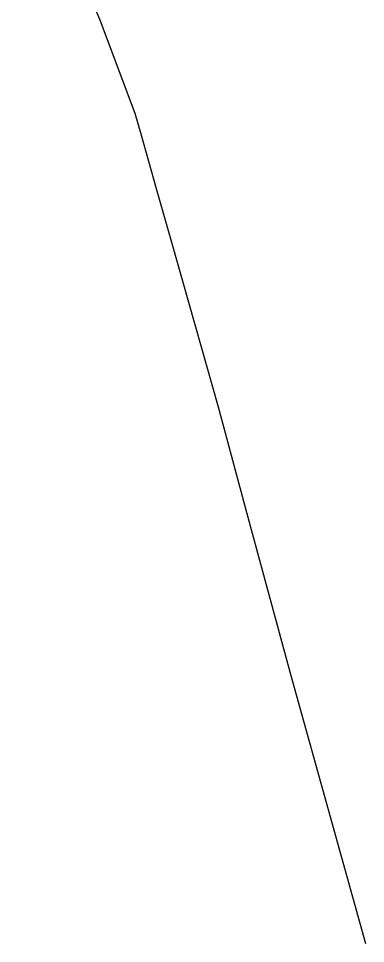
# Model space of a CAD drawing. Extents: x -3657 to 4700, y -7332 to 8131.
# Drawn here: x -2739 to -2551, y -5059 to -4557 of the extents above; entities that cross this region are included whole.
import ezdxf

# ---------------------------------------------------------------- set-up
doc = ezdxf.new("R2010")
doc.units = 0
doc.layers.add('OSM_HIGHWAY_SECONDARY', color=8, linetype='CONTINUOUS')

msp = doc.modelspace()

# ---------------------------------------------------------------- linework, layer by layer
at = {"layer": 'OSM_HIGHWAY_SECONDARY'}
for p, q in [((-2739.421514, -4452.039819), (-2694.97657, -4557.89739)), ((-2694.97657, -4557.89739), (-2676.121599, -4608.06854)), ((-2676.121599, -4608.06854), (-2672.928541, -4619.332587)), ((-2672.928541, -4619.332587), (-2664.524958, -4648.977154)), ((-2664.524958, -4648.977154), (-2656.235141, -4678.2103)), ((-2656.235141, -4678.2103), (-2630.895456, -4767.588782)), ((-2630.895456, -4767.588782), (-2629.060016, -4774.382792)), ((-2629.060016, -4774.382792), (-2615.756871, -4823.553189)), ((-2615.756871, -4823.553189), (-2591.41075, -4913.543243)), ((-2591.41075, -4913.543243), (-2550.780791, -5059.064043))]:
    msp.add_line(p, q, dxfattribs=at)

doc.saveas('drawing.dxf')
